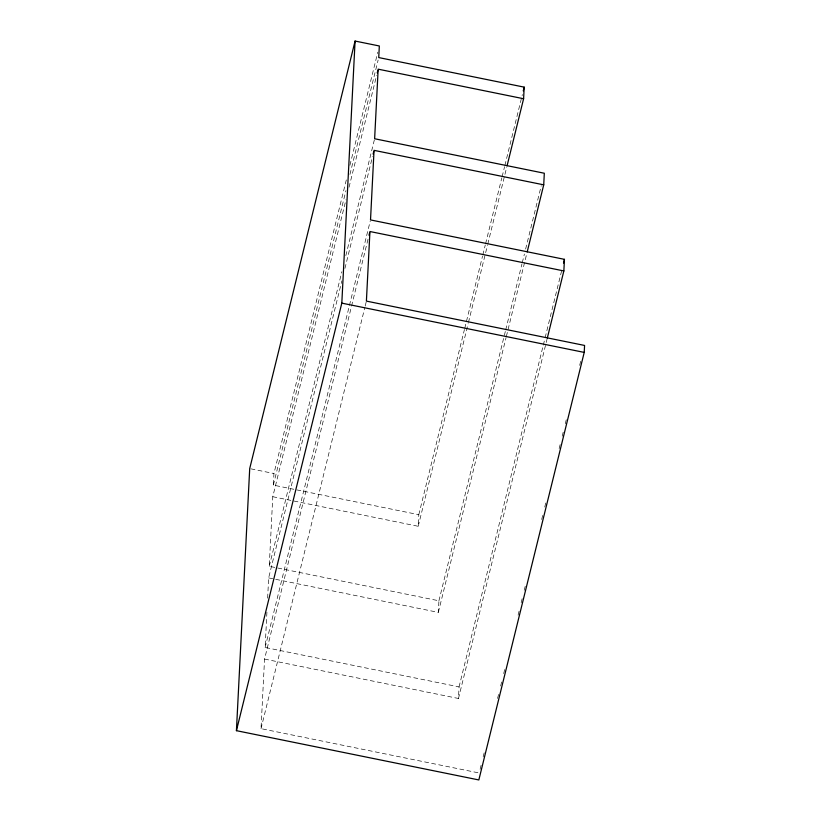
<?xml version="1.0" encoding="UTF-8"?>
<svg xmlns="http://www.w3.org/2000/svg" width="821" height="821" viewBox="0 0 821 821"><rect width="100%" height="100%" fill="white"/><g stroke="black" fill="none" stroke-linecap="round" stroke-linejoin="round"><path stroke-width="0.62" stroke-dasharray="4.11 3.08" d="M477.935 772.735L261.016 728.648L264.547 659.068L351.244 307.331M264.547 659.068L458.477 698.486L459.062 686.89L265.132 647.471L266.928 612.045M267.636 598.129L268.652 577.892L341.875 280.844M268.652 577.892L438.342 612.384L438.927 600.787L269.247 566.295L272.767 496.715L345.99 199.667M272.767 496.715L418.217 526.282L418.802 514.685L273.352 485.119L273.947 473.522L346.852 177.726M349.92 165.288L377.793 52.195M273.352 485.119L345.959 190.564M349.941 174.401L378.132 60.056M349.048 187.239L376.623 75.388M269.247 566.295L341.844 271.73M345.836 255.577L374.325 139.991M344.933 268.416L372.508 156.565M265.132 647.471L370.209 221.167M351.552 306.089L368.393 237.731M261.016 728.648L364.873 307.311M365.181 306.069L366.402 301.102M418.802 514.685L464.45 329.498M464.758 328.256L482.522 256.173M482.83 254.931L485.283 244.986M485.591 243.745L501.826 177.87M502.134 176.628L504.576 166.684M504.884 165.442L522.351 94.6M418.217 526.282L468.155 323.69M468.452 322.448L487.448 245.397M487.756 244.155L506.752 167.094M438.927 600.787L505.408 331.089M505.715 329.847L521.951 263.972M522.259 262.73L524.403 254.028M525.625 249.061L541.255 185.669M438.342 612.384L506.044 337.708M506.352 336.466L526.877 253.196M459.062 686.89L542.999 346.349M543.307 345.107L544.836 338.888M545.144 337.647L562.303 268.046M458.477 698.486L547.012 339.299M480.111 769.267L481.332 764.289M483.169 756.839L484.4 751.862M497.567 698.425L498.799 693.447M500.636 685.997L501.857 681.02M503.694 673.559L504.925 668.592M518.092 615.145L519.324 610.177M521.161 602.717L522.382 597.75M524.219 590.289L525.45 585.322M541.686 519.447L542.907 514.48M544.744 507.019L545.975 502.052M559.142 448.605L560.374 443.638M562.211 436.177L563.432 431.21M565.279 423.749L566.5 418.782M579.677 365.335L580.899 360.368M250.918 468.842L273.947 473.522"/><path stroke-width="1.23" d="M547.32 338.057L563.853 270.94L369.932 231.522L366.402 301.102L584.573 345.446L584.224 352.404L478.838 779.95L236.427 730.669L249.707 468.596L355.083 41.05L379.323 45.976L378.738 57.573L524.188 87.139L523.603 98.736L507.06 165.852M236.427 730.669L341.813 303.134L355.083 41.05M527.185 251.955L543.728 184.838L544.313 173.241L374.633 138.749L378.153 69.169L523.603 98.736M563.853 270.94L564.448 259.344L370.517 219.925L374.037 150.346L543.728 184.838M377.229 72.895L377.845 70.411M373.124 154.071L373.729 151.587M369.009 235.247L369.624 232.764M523.264 90.864L524.188 87.139M563.524 263.079L564.448 259.344M341.813 303.134L584.224 352.404"/></g></svg>
